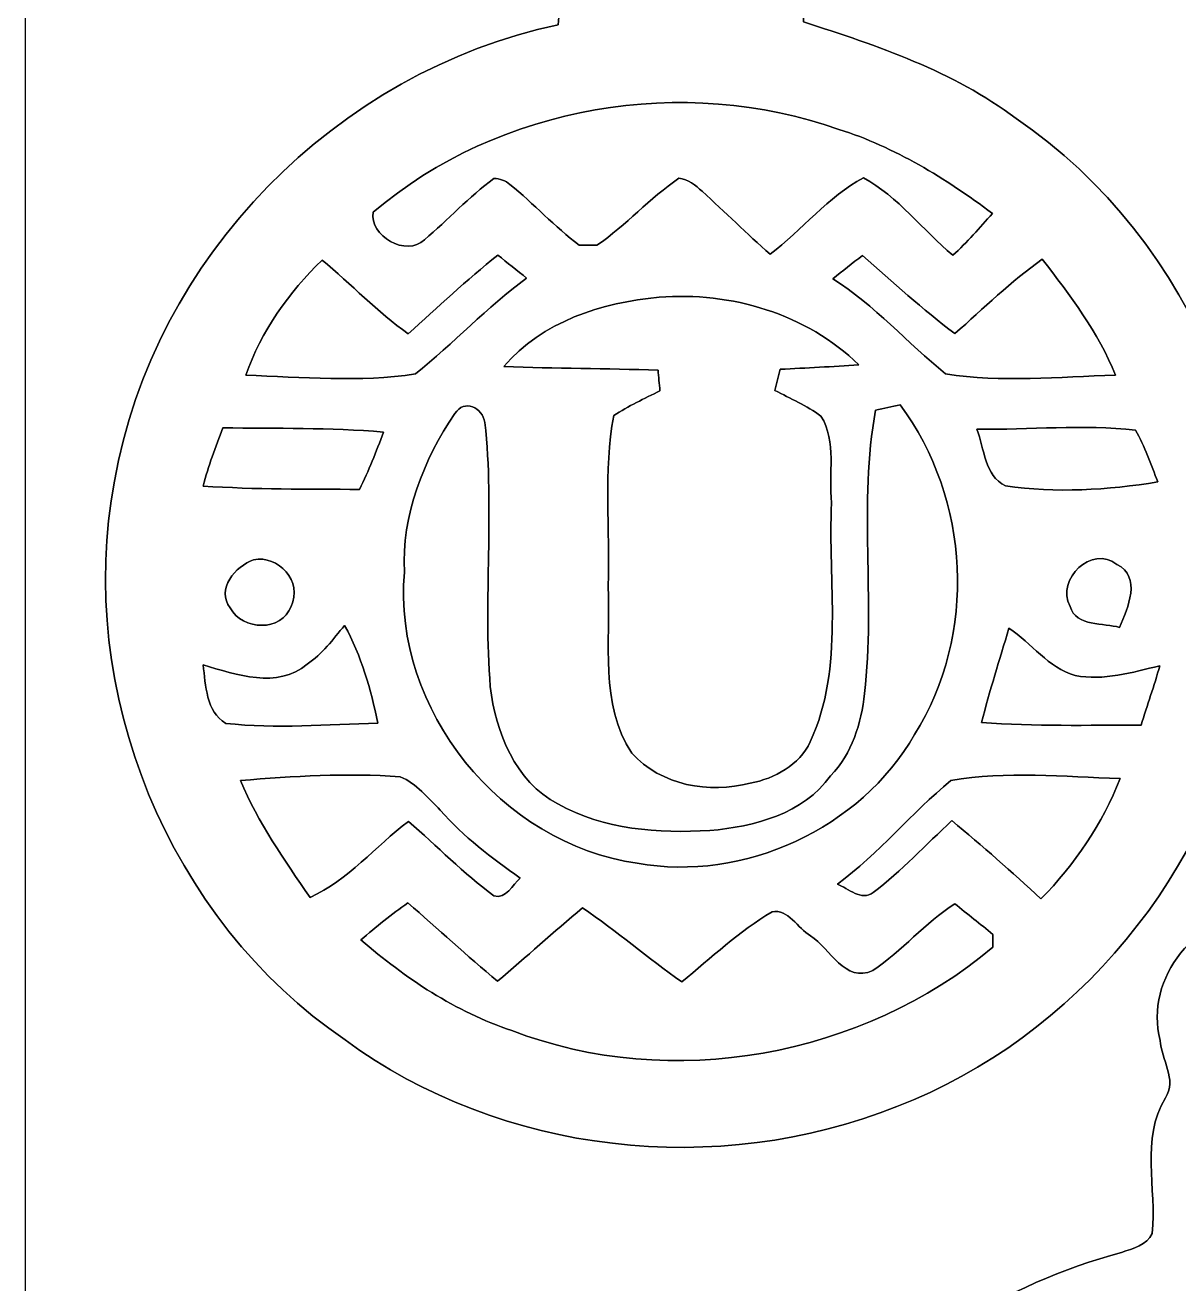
# Model space of a CAD drawing. Header units: centimetres. Extents: x -16.8 to 16.8, y -16.7 to 16.7.
# Drawn here: x -16.77 to -7.99, y -6.53 to 3.05 of the extents above; entities that cross this region are included whole.
import ezdxf

# ---------------------------------------------------------------- set-up
doc = ezdxf.new("R2010")
doc.units = ezdxf.units.CM
doc.header["$MEASUREMENT"] = 0
doc.layers.add('Layer 1', color=7, linetype='Continuous')

msp = doc.modelspace()

# ---------------------------------------------------------------- linework, layer by layer
at = {"layer": 'Layer 1', "color": 7}
for points, knots in [([(-16.77458, 16.66875), (-16.77458, 16.66875), (16.77458, 16.66875), (16.77458, 16.66875), (16.77458, 16.66875), (16.77458, 16.66875), (16.77458, -16.66875), (16.77458, -16.66875), (16.77458, -16.66875), (16.77458, -16.66875), (-16.77458, -16.66875), (-16.77458, -16.66875), (-16.77458, -16.66875), (-16.77458, -16.66875), (-16.77458, 16.66875), (-16.77458, 16.66875), (-16.77458, 16.66875), (-16.77458, 16.66875), (-16.77458, 16.66875), (-16.77458, 16.66875)], [0, 0, 0, 0, 0.1666667, 0.1666667, 0.1666667, 0.1666667, 0.3333333, 0.3333333, 0.3333333, 0.3333333, 0.5, 0.5, 0.5, 0.5, 0.6666667, 0.6666667, 0.6666667, 0.6666667, 1, 1, 1, 1]), ([(-12.57229, 5.13009), (-12.75609, 4.85175), (-12.66719, 4.49933), (-12.52326, 4.22381), (-12.52326, 4.22381), (-12.573, 4.16243), (-12.6365, 4.10669), (-12.66296, 4.02978), (-12.66296, 4.02978), (-12.6933, 3.70628), (-12.69189, 3.38067), (-12.71482, 3.05647), (-12.71482, 3.05647), (-14.39792, 2.7051), (-15.80268, 1.28164), (-16.09408, -0.41839), (-16.09408, -0.41839), (-16.3957, -2.01401), (-15.68415, -3.75708), (-14.33795, -4.67113), (-14.33795, -4.67113), (-13.14732, -5.54884), (-11.50056, -5.72629), (-10.13425, -5.17842), (-10.13425, -5.17842), (-8.77111, -4.65279), (-7.7343, -3.39055), (-7.46337, -1.95792), (-7.46337, -1.95792), (-7.14269, -0.34396), (-7.86694, 1.41852), (-9.2269, 2.34386), (-9.2269, 2.34386), (-9.70739, 2.70475), (-10.28136, 2.89772), (-10.84651, 3.07904), (-10.84651, 3.07904), (-10.84792, 3.39266), (-10.83345, 3.70769), (-10.87296, 4.0192), (-10.87296, 4.0192), (-10.91071, 4.09998), (-10.97668, 4.16243), (-11.03489, 4.22839), (-11.03489, 4.22839), (-10.76748, 4.6288), (-10.86414, 5.25321), (-11.30653, 5.48675), (-11.30653, 5.48675), (-11.72774, 5.75769), (-12.36098, 5.59611), (-12.57229, 5.13009), (-12.57229, 5.13009), (-12.57229, 5.13009), (-12.57229, 5.13009), (-12.57229, 5.13009)], [0, 0, 0, 0, 0.0666667, 0.0666667, 0.0666667, 0.0666667, 0.1333333, 0.1333333, 0.1333333, 0.1333333, 0.2, 0.2, 0.2, 0.2, 0.2666667, 0.2666667, 0.2666667, 0.2666667, 0.3333333, 0.3333333, 0.3333333, 0.3333333, 0.4, 0.4, 0.4, 0.4, 0.4666667, 0.4666667, 0.4666667, 0.4666667, 0.5333333, 0.5333333, 0.5333333, 0.5333333, 0.6, 0.6, 0.6, 0.6, 0.6666667, 0.6666667, 0.6666667, 0.6666667, 0.7333333, 0.7333333, 0.7333333, 0.7333333, 0.8, 0.8, 0.8, 0.8, 0.8666667, 0.8666667, 0.8666667, 0.8666667, 1, 1, 1, 1]), ([(-14.12346, 1.63019), (-13.16567, 2.44616), (-11.75773, 2.68076), (-10.57628, 2.2606), (-10.57628, 2.2606), (-10.14906, 2.12654), (-9.76454, 1.88701), (-9.40753, 1.62137), (-9.40753, 1.62137), (-9.50348, 1.5113), (-9.60014, 1.40053), (-9.70915, 1.30246), (-9.70915, 1.30246), (-9.9381, 1.49401), (-10.12543, 1.74801), (-10.39001, 1.89265), (-10.39001, 1.89265), (-10.65989, 1.74731), (-10.85815, 1.49578), (-11.10015, 1.31022), (-11.10015, 1.31022), (-11.27619, 1.46614), (-11.44446, 1.63089), (-11.61768, 1.78929), (-11.61768, 1.78929), (-11.66918, 1.83339), (-11.72386, 1.88419), (-11.79513, 1.88842), (-11.79513, 1.88842), (-12.01738, 1.73708), (-12.19729, 1.53141), (-12.41919, 1.37936), (-12.41919, 1.37936), (-12.41919, 1.37936), (-12.55466, 1.37971), (-12.55466, 1.37971), (-12.55466, 1.37971), (-12.74233, 1.51977), (-12.90003, 1.69474), (-13.08206, 1.84115), (-13.08206, 1.84115), (-13.11628, 1.86972), (-13.15932, 1.88842), (-13.20447, 1.8863), (-13.20447, 1.8863), (-13.39497, 1.74801), (-13.55302, 1.57092), (-13.73364, 1.42064), (-13.73364, 1.42064), (-13.87016, 1.28693), (-14.15486, 1.44956), (-14.12346, 1.63019)], [0, 0, 0, 0, 0.0714286, 0.0714286, 0.0714286, 0.0714286, 0.1428571, 0.1428571, 0.1428571, 0.1428571, 0.2142857, 0.2142857, 0.2142857, 0.2142857, 0.2857143, 0.2857143, 0.2857143, 0.2857143, 0.3571429, 0.3571429, 0.3571429, 0.3571429, 0.4285714, 0.4285714, 0.4285714, 0.4285714, 0.5, 0.5, 0.5, 0.5, 0.5714286, 0.5714286, 0.5714286, 0.5714286, 0.6428571, 0.6428571, 0.6428571, 0.6428571, 0.7142857, 0.7142857, 0.7142857, 0.7142857, 0.7857143, 0.7857143, 0.7857143, 0.7857143, 0.8571429, 0.8571429, 0.8571429, 0.8571429, 1, 1, 1, 1]), ([(-13.85711, 0.7045), (-13.6338, 0.9084), (-13.4112, 1.11337), (-13.17554, 1.30316), (-13.17554, 1.30316), (-13.10111, 1.24601), (-13.02773, 1.18745), (-12.95541, 1.12748), (-12.95541, 1.12748), (-13.25774, 0.90876), (-13.51209, 0.63006), (-13.80137, 0.39864), (-13.80137, 0.39864), (-14.22682, 0.33373), (-14.66497, 0.375), (-15.09466, 0.38876), (-15.09466, 0.38876), (-14.97894, 0.72249), (-14.76587, 1.02094), (-14.51257, 1.26541), (-14.51257, 1.26541), (-14.29068, 1.08303), (-14.09312, 0.8703), (-13.85711, 0.7045)], [0, 0, 0, 0, 0.1428571, 0.1428571, 0.1428571, 0.1428571, 0.2857143, 0.2857143, 0.2857143, 0.2857143, 0.4285714, 0.4285714, 0.4285714, 0.4285714, 0.5714286, 0.5714286, 0.5714286, 0.5714286, 0.7142857, 0.7142857, 0.7142857, 0.7142857, 1, 1, 1, 1]), ([(-10.6232, 1.12395), (-10.54806, 1.18286), (-10.47291, 1.24178), (-10.39777, 1.30034), (-10.39777, 1.30034), (-10.16811, 1.09573), (-9.93775, 0.89147), (-9.69257, 0.70556), (-9.69257, 0.70556), (-9.4742, 0.89853), (-9.26536, 1.10314), (-9.02758, 1.27247), (-9.02758, 1.27247), (-8.81521, 0.99695), (-8.60143, 0.71473), (-8.46984, 0.39017), (-8.46984, 0.39017), (-8.89953, 0.37606), (-9.33979, 0.33126), (-9.76383, 0.3997), (-9.76383, 0.3997), (-10.05558, 0.63465), (-10.30358, 0.92146), (-10.6232, 1.12395)], [0, 0, 0, 0, 0.1428571, 0.1428571, 0.1428571, 0.1428571, 0.2857143, 0.2857143, 0.2857143, 0.2857143, 0.4285714, 0.4285714, 0.4285714, 0.4285714, 0.5714286, 0.5714286, 0.5714286, 0.5714286, 0.7142857, 0.7142857, 0.7142857, 0.7142857, 1, 1, 1, 1]), ([(-11.94647, 0.98284), (-11.40107, 1.02658), (-10.8204, 0.85725), (-10.42564, 0.46743), (-10.42564, 0.46743), (-10.62496, 0.45508), (-10.82428, 0.44415), (-11.0236, 0.43427), (-11.0236, 0.43427), (-11.03701, 0.381), (-11.05041, 0.32703), (-11.06382, 0.27305), (-11.06382, 0.27305), (-10.94564, 0.21096), (-10.82287, 0.15663), (-10.71351, 0.07832), (-10.71351, 0.07832), (-10.59004, -0.11606), (-10.65883, -0.36513), (-10.63202, -0.58173), (-10.63202, -0.58173), (-10.66483, -1.18604), (-10.53077, -1.83233), (-10.795, -2.40206), (-10.795, -2.40206), (-10.87826, -2.57845), (-11.06593, -2.68252), (-11.25149, -2.71674), (-11.25149, -2.71674), (-11.56441, -2.8007), (-11.93024, -2.73438), (-12.15461, -2.48849), (-12.15461, -2.48849), (-12.40049, -2.11279), (-12.31512, -1.64077), (-12.33417, -1.21708), (-12.33417, -1.21708), (-12.319, -0.78493), (-12.3698, -0.34431), (-12.29184, 0.08184), (-12.29184, 0.08184), (-12.18036, 0.15558), (-12.05865, 0.21026), (-11.93976, 0.27058), (-11.93976, 0.27058), (-11.9447, 0.3235), (-11.94964, 0.37606), (-11.95423, 0.42827), (-11.95423, 0.42827), (-12.34616, 0.43956), (-12.73775, 0.44062), (-13.12933, 0.45473), (-13.12933, 0.45473), (-12.83829, 0.79869), (-12.38144, 0.94227), (-11.94647, 0.98284)], [0, 0, 0, 0, 0.0666667, 0.0666667, 0.0666667, 0.0666667, 0.1333333, 0.1333333, 0.1333333, 0.1333333, 0.2, 0.2, 0.2, 0.2, 0.2666667, 0.2666667, 0.2666667, 0.2666667, 0.3333333, 0.3333333, 0.3333333, 0.3333333, 0.4, 0.4, 0.4, 0.4, 0.4666667, 0.4666667, 0.4666667, 0.4666667, 0.5333333, 0.5333333, 0.5333333, 0.5333333, 0.6, 0.6, 0.6, 0.6, 0.6666667, 0.6666667, 0.6666667, 0.6666667, 0.7333333, 0.7333333, 0.7333333, 0.7333333, 0.8, 0.8, 0.8, 0.8, 0.8666667, 0.8666667, 0.8666667, 0.8666667, 1, 1, 1, 1]), ([(-13.50151, 0.09737), (-13.42954, 0.20955), (-13.29267, 0.14288), (-13.27221, 0.02963), (-13.27221, 0.02963), (-13.20024, -0.63747), (-13.28561, -1.31269), (-13.23199, -1.98226), (-13.23199, -1.98226), (-13.19001, -2.32869), (-13.04466, -2.7051), (-12.71729, -2.87479), (-12.71729, -2.87479), (-12.36839, -3.07305), (-11.9507, -3.09951), (-11.55912, -3.07763), (-11.55912, -3.07763), (-11.22116, -3.04765), (-10.84792, -2.95275), (-10.63943, -2.66065), (-10.63943, -2.66065), (-10.47538, -2.49379), (-10.4073, -2.2606), (-10.38119, -2.03412), (-10.38119, -2.03412), (-10.29864, -1.31763), (-10.42705, -0.58879), (-10.29723, 0.12312), (-10.29723, 0.12312), (-10.23479, 0.13653), (-10.1727, 0.15028), (-10.11026, 0.16298), (-10.11026, 0.16298), (-9.57651, -0.55033), (-9.52288, -1.59103), (-9.99984, -2.34597), (-9.99984, -2.34597), (-10.41329, -3.06493), (-11.29912, -3.47204), (-12.11368, -3.32669), (-12.11368, -3.32669), (-13.14909, -3.17923), (-13.9767, -2.15794), (-13.88604, -1.1109), (-13.88604, -1.1109), (-13.90791, -0.67874), (-13.74105, -0.254), (-13.50151, 0.09737)], [0, 0, 0, 0, 0.0769231, 0.0769231, 0.0769231, 0.0769231, 0.1538462, 0.1538462, 0.1538462, 0.1538462, 0.2307692, 0.2307692, 0.2307692, 0.2307692, 0.3076923, 0.3076923, 0.3076923, 0.3076923, 0.3846154, 0.3846154, 0.3846154, 0.3846154, 0.4615385, 0.4615385, 0.4615385, 0.4615385, 0.5384615, 0.5384615, 0.5384615, 0.5384615, 0.6153846, 0.6153846, 0.6153846, 0.6153846, 0.6923077, 0.6923077, 0.6923077, 0.6923077, 0.7692308, 0.7692308, 0.7692308, 0.7692308, 0.8461538, 0.8461538, 0.8461538, 0.8461538, 1, 1, 1, 1]), ([(-9.525, -0.02223), (-9.12319, -0.02681), (-8.71749, 0.01482), (-8.31709, -0.02822), (-8.31709, -0.02822), (-8.24724, -0.15311), (-8.20067, -0.29069), (-8.1467, -0.42333), (-8.1467, -0.42333), (-8.52946, -0.48542), (-8.92422, -0.51047), (-9.30875, -0.45261), (-9.30875, -0.45261), (-9.4675, -0.37888), (-9.46891, -0.16722), (-9.525, -0.02223)], [0, 0, 0, 0, 0.2, 0.2, 0.2, 0.2, 0.4, 0.4, 0.4, 0.4, 0.6, 0.6, 0.6, 0.6, 1, 1, 1, 1]), ([(-15.26822, -0.01164), (-14.86112, -0.01764), (-14.45225, -0.00811), (-14.0462, -0.04445), (-14.0462, -0.04445), (-14.09912, -0.19262), (-14.15909, -0.33831), (-14.22718, -0.48048), (-14.22718, -0.48048), (-14.62476, -0.47766), (-15.02304, -0.48225), (-15.41956, -0.45473), (-15.41956, -0.45473), (-15.3797, -0.30374), (-15.32396, -0.15734), (-15.26822, -0.01164)], [0, 0, 0, 0, 0.2, 0.2, 0.2, 0.2, 0.4, 0.4, 0.4, 0.4, 0.6, 0.6, 0.6, 0.6, 1, 1, 1, 1]), ([(-8.81627, -1.37089), (-8.92457, -1.15958), (-8.64941, -0.90205), (-8.46032, -1.05128), (-8.46032, -1.05128), (-8.26946, -1.14618), (-8.37494, -1.38254), (-8.43915, -1.53141), (-8.43915, -1.53141), (-8.55486, -1.49507), (-8.77111, -1.53), (-8.81627, -1.37089)], [0, 0, 0, 0, 0.25, 0.25, 0.25, 0.25, 0.5, 0.5, 0.5, 0.5, 1, 1, 1, 1]), ([(-15.03433, -1.01741), (-14.84701, -0.97508), (-14.65721, -1.18322), (-14.74929, -1.37089), (-14.74929, -1.37089), (-14.81984, -1.56598), (-15.12041, -1.55646), (-15.21213, -1.38254), (-15.21213, -1.38254), (-15.32255, -1.24143), (-15.17333, -1.06327), (-15.03433, -1.01741)], [0, 0, 0, 0, 0.25, 0.25, 0.25, 0.25, 0.5, 0.5, 0.5, 0.5, 1, 1, 1, 1]), ([(-14.62723, -1.81116), (-14.50975, -1.73637), (-14.43073, -1.6196), (-14.34112, -1.51624), (-14.34112, -1.51624), (-14.21448, -1.74696), (-14.14074, -2.00378), (-14.08853, -2.2606), (-14.08853, -2.2606), (-14.47341, -2.26977), (-14.86323, -2.30505), (-15.24635, -2.26166), (-15.24635, -2.26166), (-15.39769, -2.17099), (-15.39946, -1.97238), (-15.41851, -1.81645), (-15.41851, -1.81645), (-15.16521, -1.89124), (-14.85441, -2.00237), (-14.62723, -1.81116)], [0, 0, 0, 0, 0.1666667, 0.1666667, 0.1666667, 0.1666667, 0.3333333, 0.3333333, 0.3333333, 0.3333333, 0.5, 0.5, 0.5, 0.5, 0.6666667, 0.6666667, 0.6666667, 0.6666667, 1, 1, 1, 1]), ([(-9.28194, -1.53811), (-9.10908, -1.65135), (-8.98243, -1.83833), (-8.77711, -1.89724), (-8.77711, -1.89724), (-8.55839, -1.93993), (-8.34319, -1.87184), (-8.13188, -1.82386), (-8.13188, -1.82386), (-8.17598, -1.97556), (-8.22748, -2.12478), (-8.27546, -2.27506), (-8.27546, -2.27506), (-8.6801, -2.27471), (-9.08579, -2.28635), (-9.48972, -2.25531), (-9.48972, -2.25531), (-9.42869, -2.01401), (-9.3532, -1.77624), (-9.28194, -1.53811)], [0, 0, 0, 0, 0.1666667, 0.1666667, 0.1666667, 0.1666667, 0.3333333, 0.3333333, 0.3333333, 0.3333333, 0.5, 0.5, 0.5, 0.5, 0.6666667, 0.6666667, 0.6666667, 0.6666667, 1, 1, 1, 1]), ([(-15.13523, -2.69663), (-14.73094, -2.66418), (-14.32313, -2.63807), (-13.91814, -2.66876), (-13.91814, -2.66876), (-13.79432, -2.71815), (-13.70542, -2.82998), (-13.61264, -2.92382), (-13.61264, -2.92382), (-13.4366, -3.12491), (-13.2207, -3.28613), (-13.00339, -3.43994), (-13.00339, -3.43994), (-13.06371, -3.49038), (-13.11063, -3.60221), (-13.20377, -3.57505), (-13.20377, -3.57505), (-13.43766, -3.40642), (-13.63557, -3.1944), (-13.85605, -3.00919), (-13.85605, -3.00919), (-14.10723, -3.19934), (-14.31255, -3.45475), (-14.60429, -3.58704), (-14.60429, -3.58704), (-14.80044, -3.30235), (-15.00046, -3.01696), (-15.13523, -2.69663)], [0, 0, 0, 0, 0.125, 0.125, 0.125, 0.125, 0.25, 0.25, 0.25, 0.25, 0.375, 0.375, 0.375, 0.375, 0.5, 0.5, 0.5, 0.5, 0.625, 0.625, 0.625, 0.625, 0.75, 0.75, 0.75, 0.75, 1, 1, 1, 1]), ([(-9.72432, -2.69663), (-9.30204, -2.6229), (-8.86354, -2.66912), (-8.43527, -2.68252), (-8.43527, -2.68252), (-8.56862, -3.02472), (-8.77958, -3.33728), (-9.03781, -3.59833), (-9.03781, -3.59833), (-9.25901, -3.39443), (-9.48408, -3.1944), (-9.71585, -3.00214), (-9.71585, -3.00214), (-9.91376, -3.18629), (-10.10003, -3.3842), (-10.31487, -3.5493), (-10.31487, -3.5493), (-10.40553, -3.61774), (-10.50431, -3.52037), (-10.58757, -3.48544), (-10.58757, -3.48544), (-10.27183, -3.25367), (-10.02383, -2.94428), (-9.72432, -2.69663)], [0, 0, 0, 0, 0.1428571, 0.1428571, 0.1428571, 0.1428571, 0.2857143, 0.2857143, 0.2857143, 0.2857143, 0.4285714, 0.4285714, 0.4285714, 0.4285714, 0.5714286, 0.5714286, 0.5714286, 0.5714286, 0.7142857, 0.7142857, 0.7142857, 0.7142857, 1, 1, 1, 1]), ([(-14.2173, -3.91019), (-14.10123, -3.81247), (-13.98588, -3.71369), (-13.85993, -3.62867), (-13.85993, -3.62867), (-13.63098, -3.82623), (-13.40838, -4.03154), (-13.17625, -4.22522), (-13.17625, -4.22522), (-12.95964, -4.04036), (-12.74904, -3.84916), (-12.53031, -3.66713), (-12.53031, -3.66713), (-12.26961, -3.84316), (-12.03043, -4.04883), (-11.77361, -4.23086), (-11.77361, -4.23086), (-11.54924, -4.04671), (-11.33651, -3.84493), (-11.08569, -3.69605), (-11.08569, -3.69605), (-10.96469, -3.66959), (-10.88813, -3.82552), (-10.79324, -3.87914), (-10.79324, -3.87914), (-10.64084, -3.97404), (-10.53289, -4.24462), (-10.31769, -4.14338), (-10.31769, -4.14338), (-10.09579, -3.99203), (-9.91976, -3.78319), (-9.69469, -3.63502), (-9.69469, -3.63502), (-9.59767, -3.71299), (-9.50101, -3.78989), (-9.40329, -3.86821), (-9.40329, -3.86821), (-9.40329, -3.89255), (-9.40294, -3.94159), (-9.40294, -3.96593), (-9.40294, -3.96593), (-10.39954, -4.8006), (-11.85051, -5.06942), (-13.06865, -4.60057), (-13.06865, -4.60057), (-13.49693, -4.45911), (-13.87793, -4.20229), (-14.2173, -3.91019)], [0, 0, 0, 0, 0.0769231, 0.0769231, 0.0769231, 0.0769231, 0.1538462, 0.1538462, 0.1538462, 0.1538462, 0.2307692, 0.2307692, 0.2307692, 0.2307692, 0.3076923, 0.3076923, 0.3076923, 0.3076923, 0.3846154, 0.3846154, 0.3846154, 0.3846154, 0.4615385, 0.4615385, 0.4615385, 0.4615385, 0.5384615, 0.5384615, 0.5384615, 0.5384615, 0.6153846, 0.6153846, 0.6153846, 0.6153846, 0.6923077, 0.6923077, 0.6923077, 0.6923077, 0.7692308, 0.7692308, 0.7692308, 0.7692308, 0.8461538, 0.8461538, 0.8461538, 0.8461538, 1, 1, 1, 1]), ([(-7.36882, -3.67277), (-7.83978, -3.71193), (-8.25712, -4.19982), (-8.12871, -4.67607), (-8.12871, -4.67607), (-8.12377, -4.81824), (-7.99818, -4.97522), (-8.0899, -5.11422), (-8.0899, -5.11422), (-8.28111, -5.42607), (-8.15481, -5.80355), (-8.18974, -6.14539), (-8.18974, -6.14539), (-8.23066, -6.2357), (-8.33896, -6.25828), (-8.42292, -6.29038), (-8.42292, -6.29038), (-9.31545, -6.52674), (-10.13707, -7.04921), (-10.70575, -7.77981), (-10.70575, -7.77981), (-11.38132, -8.62189), (-11.73727, -9.73314), (-11.61909, -10.81158), (-11.61909, -10.81158), (-11.56758, -11.7281), (-11.16401, -12.59699), (-10.57275, -13.28914), (-10.57275, -13.28914), (-10.11767, -13.79643), (-9.54476, -14.19013), (-8.91963, -14.45789), (-8.91963, -14.45789), (-7.5819, -15.00117), (-5.9757, -14.83325), (-4.78331, -14.01833), (-4.78331, -14.01833), (-3.57434, -13.20165), (-2.80282, -11.75138), (-2.88502, -10.28453), (-2.88502, -10.28453), (-2.9277, -8.85225), (-3.75073, -7.47254), (-4.99392, -6.75852), (-4.99392, -6.75852), (-5.40138, -6.4897), (-5.88045, -6.37293), (-6.32954, -6.19725), (-6.32954, -6.19725), (-6.37117, -5.82295), (-6.21806, -5.36081), (-6.5024, -5.05495), (-6.5024, -5.05495), (-6.42479, -4.84787), (-6.32707, -4.63268), (-6.38175, -4.40584), (-6.38175, -4.40584), (-6.43255, -3.95005), (-6.92079, -3.6008), (-7.36882, -3.67277), (-7.36882, -3.67277), (-7.36882, -3.67277), (-7.36882, -3.67277), (-7.36882, -3.67277)], [0, 0, 0, 0, 0.0588235, 0.0588235, 0.0588235, 0.0588235, 0.1176471, 0.1176471, 0.1176471, 0.1176471, 0.1764706, 0.1764706, 0.1764706, 0.1764706, 0.2352941, 0.2352941, 0.2352941, 0.2352941, 0.2941176, 0.2941176, 0.2941176, 0.2941176, 0.3529412, 0.3529412, 0.3529412, 0.3529412, 0.4117647, 0.4117647, 0.4117647, 0.4117647, 0.4705882, 0.4705882, 0.4705882, 0.4705882, 0.5294118, 0.5294118, 0.5294118, 0.5294118, 0.5882353, 0.5882353, 0.5882353, 0.5882353, 0.6470588, 0.6470588, 0.6470588, 0.6470588, 0.7058824, 0.7058824, 0.7058824, 0.7058824, 0.7647059, 0.7647059, 0.7647059, 0.7647059, 0.8235294, 0.8235294, 0.8235294, 0.8235294, 0.8823529, 0.8823529, 0.8823529, 0.8823529, 1, 1, 1, 1])]:
    msp.add_open_spline(points, degree=3, knots=knots, dxfattribs=at)
at = {"layer": 'Layer 1', "color": 250}
for points, knots in [([(-12.57229, 5.13009), (-12.36098, 5.59611), (-11.72774, 5.75769), (-11.30653, 5.48675), (-11.30653, 5.48675), (-10.86414, 5.25321), (-10.76748, 4.6288), (-11.03489, 4.22839), (-11.03489, 4.22839), (-10.97668, 4.16243), (-10.91071, 4.09998), (-10.87296, 4.0192), (-10.87296, 4.0192), (-10.83345, 3.70769), (-10.84792, 3.39266), (-10.84651, 3.07904), (-10.84651, 3.07904), (-10.28136, 2.89772), (-9.70739, 2.70475), (-9.2269, 2.34386), (-9.2269, 2.34386), (-7.86694, 1.41852), (-7.14269, -0.34396), (-7.46337, -1.95792), (-7.46337, -1.95792), (-7.7343, -3.39055), (-8.77111, -4.65279), (-10.13425, -5.17842), (-10.13425, -5.17842), (-11.50056, -5.72629), (-13.14732, -5.54884), (-14.33795, -4.67113), (-14.33795, -4.67113), (-15.68415, -3.75708), (-16.3957, -2.01401), (-16.09408, -0.41839), (-16.09408, -0.41839), (-15.80268, 1.28164), (-14.39792, 2.7051), (-12.71482, 3.05647), (-12.71482, 3.05647), (-12.69189, 3.38067), (-12.6933, 3.70628), (-12.66296, 4.02978), (-12.66296, 4.02978), (-12.6365, 4.10669), (-12.573, 4.16243), (-12.52326, 4.22381), (-12.52326, 4.22381), (-12.66719, 4.49933), (-12.75609, 4.85175), (-12.57229, 5.13009), (-12.57229, 5.13009), (-12.57229, 5.13009), (-12.57229, 5.13009), (-12.57229, 5.13009)], [0, 0, 0, 0, 0.0666667, 0.0666667, 0.0666667, 0.0666667, 0.1333333, 0.1333333, 0.1333333, 0.1333333, 0.2, 0.2, 0.2, 0.2, 0.2666667, 0.2666667, 0.2666667, 0.2666667, 0.3333333, 0.3333333, 0.3333333, 0.3333333, 0.4, 0.4, 0.4, 0.4, 0.4666667, 0.4666667, 0.4666667, 0.4666667, 0.5333333, 0.5333333, 0.5333333, 0.5333333, 0.6, 0.6, 0.6, 0.6, 0.6666667, 0.6666667, 0.6666667, 0.6666667, 0.7333333, 0.7333333, 0.7333333, 0.7333333, 0.8, 0.8, 0.8, 0.8, 0.8666667, 0.8666667, 0.8666667, 0.8666667, 1, 1, 1, 1]), ([(-14.12346, 1.63019), (-14.15486, 1.44956), (-13.87016, 1.28693), (-13.73364, 1.42064), (-13.73364, 1.42064), (-13.55302, 1.57092), (-13.39497, 1.74801), (-13.20447, 1.8863), (-13.20447, 1.8863), (-13.15932, 1.88842), (-13.11628, 1.86972), (-13.08206, 1.84115), (-13.08206, 1.84115), (-12.90003, 1.69474), (-12.74233, 1.51977), (-12.55466, 1.37971), (-12.55466, 1.37971), (-12.55466, 1.37971), (-12.41919, 1.37936), (-12.41919, 1.37936), (-12.41919, 1.37936), (-12.19729, 1.53141), (-12.01738, 1.73708), (-11.79513, 1.88842), (-11.79513, 1.88842), (-11.72386, 1.88419), (-11.66918, 1.83339), (-11.61768, 1.78929), (-11.61768, 1.78929), (-11.44446, 1.63089), (-11.27619, 1.46614), (-11.10015, 1.31022), (-11.10015, 1.31022), (-10.85815, 1.49578), (-10.65989, 1.74731), (-10.39001, 1.89265), (-10.39001, 1.89265), (-10.12543, 1.74801), (-9.9381, 1.49401), (-9.70915, 1.30246), (-9.70915, 1.30246), (-9.60014, 1.40053), (-9.50348, 1.5113), (-9.40753, 1.62137), (-9.40753, 1.62137), (-9.76454, 1.88701), (-10.14906, 2.12654), (-10.57628, 2.2606), (-10.57628, 2.2606), (-11.75773, 2.68076), (-13.16567, 2.44616), (-14.12346, 1.63019), (-14.12346, 1.63019), (-14.12346, 1.63019), (-14.12346, 1.63019), (-14.12346, 1.63019)], [0, 0, 0, 0, 0.0666667, 0.0666667, 0.0666667, 0.0666667, 0.1333333, 0.1333333, 0.1333333, 0.1333333, 0.2, 0.2, 0.2, 0.2, 0.2666667, 0.2666667, 0.2666667, 0.2666667, 0.3333333, 0.3333333, 0.3333333, 0.3333333, 0.4, 0.4, 0.4, 0.4, 0.4666667, 0.4666667, 0.4666667, 0.4666667, 0.5333333, 0.5333333, 0.5333333, 0.5333333, 0.6, 0.6, 0.6, 0.6, 0.6666667, 0.6666667, 0.6666667, 0.6666667, 0.7333333, 0.7333333, 0.7333333, 0.7333333, 0.8, 0.8, 0.8, 0.8, 0.8666667, 0.8666667, 0.8666667, 0.8666667, 1, 1, 1, 1]), ([(-13.85711, 0.7045), (-14.09312, 0.8703), (-14.29068, 1.08303), (-14.51257, 1.26541), (-14.51257, 1.26541), (-14.76587, 1.02094), (-14.97894, 0.72249), (-15.09466, 0.38876), (-15.09466, 0.38876), (-14.66497, 0.375), (-14.22682, 0.33373), (-13.80137, 0.39864), (-13.80137, 0.39864), (-13.51209, 0.63006), (-13.25774, 0.90876), (-12.95541, 1.12748), (-12.95541, 1.12748), (-13.02773, 1.18745), (-13.10111, 1.24601), (-13.17554, 1.30316), (-13.17554, 1.30316), (-13.4112, 1.11337), (-13.6338, 0.9084), (-13.85711, 0.7045), (-13.85711, 0.7045), (-13.85711, 0.7045), (-13.85711, 0.7045), (-13.85711, 0.7045)], [0, 0, 0, 0, 0.125, 0.125, 0.125, 0.125, 0.25, 0.25, 0.25, 0.25, 0.375, 0.375, 0.375, 0.375, 0.5, 0.5, 0.5, 0.5, 0.625, 0.625, 0.625, 0.625, 0.75, 0.75, 0.75, 0.75, 1, 1, 1, 1]), ([(-10.6232, 1.12395), (-10.30358, 0.92146), (-10.05558, 0.63465), (-9.76383, 0.3997), (-9.76383, 0.3997), (-9.33979, 0.33126), (-8.89953, 0.37606), (-8.46984, 0.39017), (-8.46984, 0.39017), (-8.60143, 0.71473), (-8.81521, 0.99695), (-9.02758, 1.27247), (-9.02758, 1.27247), (-9.26536, 1.10314), (-9.4742, 0.89853), (-9.69257, 0.70556), (-9.69257, 0.70556), (-9.93775, 0.89147), (-10.16811, 1.09573), (-10.39777, 1.30034), (-10.39777, 1.30034), (-10.47291, 1.24178), (-10.54806, 1.18286), (-10.6232, 1.12395), (-10.6232, 1.12395), (-10.6232, 1.12395), (-10.6232, 1.12395), (-10.6232, 1.12395)], [0, 0, 0, 0, 0.125, 0.125, 0.125, 0.125, 0.25, 0.25, 0.25, 0.25, 0.375, 0.375, 0.375, 0.375, 0.5, 0.5, 0.5, 0.5, 0.625, 0.625, 0.625, 0.625, 0.75, 0.75, 0.75, 0.75, 1, 1, 1, 1]), ([(-11.94647, 0.98284), (-12.38144, 0.94227), (-12.83829, 0.79869), (-13.12933, 0.45473), (-13.12933, 0.45473), (-12.73775, 0.44062), (-12.34616, 0.43956), (-11.95423, 0.42827), (-11.95423, 0.42827), (-11.94964, 0.37606), (-11.9447, 0.3235), (-11.93976, 0.27058), (-11.93976, 0.27058), (-12.05865, 0.21026), (-12.18036, 0.15558), (-12.29184, 0.08184), (-12.29184, 0.08184), (-12.3698, -0.34431), (-12.319, -0.78493), (-12.33417, -1.21708), (-12.33417, -1.21708), (-12.31512, -1.64077), (-12.40049, -2.11279), (-12.15461, -2.48849), (-12.15461, -2.48849), (-11.93024, -2.73438), (-11.56441, -2.8007), (-11.25149, -2.71674), (-11.25149, -2.71674), (-11.06593, -2.68252), (-10.87826, -2.57845), (-10.795, -2.40206), (-10.795, -2.40206), (-10.53077, -1.83233), (-10.66483, -1.18604), (-10.63202, -0.58173), (-10.63202, -0.58173), (-10.65883, -0.36513), (-10.59004, -0.11606), (-10.71351, 0.07832), (-10.71351, 0.07832), (-10.82287, 0.15663), (-10.94564, 0.21096), (-11.06382, 0.27305), (-11.06382, 0.27305), (-11.05041, 0.32703), (-11.03701, 0.381), (-11.0236, 0.43427), (-11.0236, 0.43427), (-10.82428, 0.44415), (-10.62496, 0.45508), (-10.42564, 0.46743), (-10.42564, 0.46743), (-10.8204, 0.85725), (-11.40107, 1.02658), (-11.94647, 0.98284), (-11.94647, 0.98284), (-11.94647, 0.98284), (-11.94647, 0.98284), (-11.94647, 0.98284)], [0, 0, 0, 0, 0.0625, 0.0625, 0.0625, 0.0625, 0.125, 0.125, 0.125, 0.125, 0.1875, 0.1875, 0.1875, 0.1875, 0.25, 0.25, 0.25, 0.25, 0.3125, 0.3125, 0.3125, 0.3125, 0.375, 0.375, 0.375, 0.375, 0.4375, 0.4375, 0.4375, 0.4375, 0.5, 0.5, 0.5, 0.5, 0.5625, 0.5625, 0.5625, 0.5625, 0.625, 0.625, 0.625, 0.625, 0.6875, 0.6875, 0.6875, 0.6875, 0.75, 0.75, 0.75, 0.75, 0.8125, 0.8125, 0.8125, 0.8125, 0.875, 0.875, 0.875, 0.875, 1, 1, 1, 1]), ([(-13.50151, 0.09737), (-13.74105, -0.254), (-13.90791, -0.67874), (-13.88604, -1.1109), (-13.88604, -1.1109), (-13.9767, -2.15794), (-13.14909, -3.17923), (-12.11368, -3.32669), (-12.11368, -3.32669), (-11.29912, -3.47204), (-10.41329, -3.06493), (-9.99984, -2.34597), (-9.99984, -2.34597), (-9.52288, -1.59103), (-9.57651, -0.55033), (-10.11026, 0.16298), (-10.11026, 0.16298), (-10.1727, 0.15028), (-10.23479, 0.13653), (-10.29723, 0.12312), (-10.29723, 0.12312), (-10.42705, -0.58879), (-10.29864, -1.31763), (-10.38119, -2.03412), (-10.38119, -2.03412), (-10.4073, -2.2606), (-10.47538, -2.49379), (-10.63943, -2.66065), (-10.63943, -2.66065), (-10.84792, -2.95275), (-11.22116, -3.04765), (-11.55912, -3.07763), (-11.55912, -3.07763), (-11.9507, -3.09951), (-12.36839, -3.07305), (-12.71729, -2.87479), (-12.71729, -2.87479), (-13.04466, -2.7051), (-13.19001, -2.32869), (-13.23199, -1.98226), (-13.23199, -1.98226), (-13.28561, -1.31269), (-13.20024, -0.63747), (-13.27221, 0.02963), (-13.27221, 0.02963), (-13.29267, 0.14288), (-13.42954, 0.20955), (-13.50151, 0.09737), (-13.50151, 0.09737), (-13.50151, 0.09737), (-13.50151, 0.09737), (-13.50151, 0.09737)], [0, 0, 0, 0, 0.0714286, 0.0714286, 0.0714286, 0.0714286, 0.1428571, 0.1428571, 0.1428571, 0.1428571, 0.2142857, 0.2142857, 0.2142857, 0.2142857, 0.2857143, 0.2857143, 0.2857143, 0.2857143, 0.3571429, 0.3571429, 0.3571429, 0.3571429, 0.4285714, 0.4285714, 0.4285714, 0.4285714, 0.5, 0.5, 0.5, 0.5, 0.5714286, 0.5714286, 0.5714286, 0.5714286, 0.6428571, 0.6428571, 0.6428571, 0.6428571, 0.7142857, 0.7142857, 0.7142857, 0.7142857, 0.7857143, 0.7857143, 0.7857143, 0.7857143, 0.8571429, 0.8571429, 0.8571429, 0.8571429, 1, 1, 1, 1]), ([(-9.525, -0.02223), (-9.46891, -0.16722), (-9.4675, -0.37888), (-9.30875, -0.45261), (-9.30875, -0.45261), (-8.92422, -0.51047), (-8.52946, -0.48542), (-8.1467, -0.42333), (-8.1467, -0.42333), (-8.20067, -0.29069), (-8.24724, -0.15311), (-8.31709, -0.02822), (-8.31709, -0.02822), (-8.71749, 0.01482), (-9.12319, -0.02681), (-9.525, -0.02223), (-9.525, -0.02223), (-9.525, -0.02223), (-9.525, -0.02223), (-9.525, -0.02223)], [0, 0, 0, 0, 0.1666667, 0.1666667, 0.1666667, 0.1666667, 0.3333333, 0.3333333, 0.3333333, 0.3333333, 0.5, 0.5, 0.5, 0.5, 0.6666667, 0.6666667, 0.6666667, 0.6666667, 1, 1, 1, 1]), ([(-15.26822, -0.01164), (-15.32396, -0.15734), (-15.3797, -0.30374), (-15.41956, -0.45473), (-15.41956, -0.45473), (-15.02304, -0.48225), (-14.62476, -0.47766), (-14.22718, -0.48048), (-14.22718, -0.48048), (-14.15909, -0.33831), (-14.09912, -0.19262), (-14.0462, -0.04445), (-14.0462, -0.04445), (-14.45225, -0.00811), (-14.86112, -0.01764), (-15.26822, -0.01164), (-15.26822, -0.01164), (-15.26822, -0.01164), (-15.26822, -0.01164), (-15.26822, -0.01164)], [0, 0, 0, 0, 0.1666667, 0.1666667, 0.1666667, 0.1666667, 0.3333333, 0.3333333, 0.3333333, 0.3333333, 0.5, 0.5, 0.5, 0.5, 0.6666667, 0.6666667, 0.6666667, 0.6666667, 1, 1, 1, 1]), ([(-8.81627, -1.37089), (-8.77111, -1.53), (-8.55486, -1.49507), (-8.43915, -1.53141), (-8.43915, -1.53141), (-8.37494, -1.38254), (-8.26946, -1.14618), (-8.46032, -1.05128), (-8.46032, -1.05128), (-8.64941, -0.90205), (-8.92457, -1.15958), (-8.81627, -1.37089), (-8.81627, -1.37089), (-8.81627, -1.37089), (-8.81627, -1.37089), (-8.81627, -1.37089)], [0, 0, 0, 0, 0.2, 0.2, 0.2, 0.2, 0.4, 0.4, 0.4, 0.4, 0.6, 0.6, 0.6, 0.6, 1, 1, 1, 1]), ([(-15.03433, -1.01741), (-15.17333, -1.06327), (-15.32255, -1.24143), (-15.21213, -1.38254), (-15.21213, -1.38254), (-15.12041, -1.55646), (-14.81984, -1.56598), (-14.74929, -1.37089), (-14.74929, -1.37089), (-14.65721, -1.18322), (-14.84701, -0.97508), (-15.03433, -1.01741), (-15.03433, -1.01741), (-15.03433, -1.01741), (-15.03433, -1.01741), (-15.03433, -1.01741)], [0, 0, 0, 0, 0.2, 0.2, 0.2, 0.2, 0.4, 0.4, 0.4, 0.4, 0.6, 0.6, 0.6, 0.6, 1, 1, 1, 1]), ([(-14.62723, -1.81116), (-14.85441, -2.00237), (-15.16521, -1.89124), (-15.41851, -1.81645), (-15.41851, -1.81645), (-15.39946, -1.97238), (-15.39769, -2.17099), (-15.24635, -2.26166), (-15.24635, -2.26166), (-14.86323, -2.30505), (-14.47341, -2.26977), (-14.08853, -2.2606), (-14.08853, -2.2606), (-14.14074, -2.00378), (-14.21448, -1.74696), (-14.34112, -1.51624), (-14.34112, -1.51624), (-14.43073, -1.6196), (-14.50975, -1.73637), (-14.62723, -1.81116), (-14.62723, -1.81116), (-14.62723, -1.81116), (-14.62723, -1.81116), (-14.62723, -1.81116)], [0, 0, 0, 0, 0.1428571, 0.1428571, 0.1428571, 0.1428571, 0.2857143, 0.2857143, 0.2857143, 0.2857143, 0.4285714, 0.4285714, 0.4285714, 0.4285714, 0.5714286, 0.5714286, 0.5714286, 0.5714286, 0.7142857, 0.7142857, 0.7142857, 0.7142857, 1, 1, 1, 1]), ([(-9.28194, -1.53811), (-9.3532, -1.77624), (-9.42869, -2.01401), (-9.48972, -2.25531), (-9.48972, -2.25531), (-9.08579, -2.28635), (-8.6801, -2.27471), (-8.27546, -2.27506), (-8.27546, -2.27506), (-8.22748, -2.12478), (-8.17598, -1.97556), (-8.13188, -1.82386), (-8.13188, -1.82386), (-8.34319, -1.87184), (-8.55839, -1.93993), (-8.77711, -1.89724), (-8.77711, -1.89724), (-8.98243, -1.83833), (-9.10908, -1.65135), (-9.28194, -1.53811), (-9.28194, -1.53811), (-9.28194, -1.53811), (-9.28194, -1.53811), (-9.28194, -1.53811)], [0, 0, 0, 0, 0.1428571, 0.1428571, 0.1428571, 0.1428571, 0.2857143, 0.2857143, 0.2857143, 0.2857143, 0.4285714, 0.4285714, 0.4285714, 0.4285714, 0.5714286, 0.5714286, 0.5714286, 0.5714286, 0.7142857, 0.7142857, 0.7142857, 0.7142857, 1, 1, 1, 1]), ([(-15.13523, -2.69663), (-15.00046, -3.01696), (-14.80044, -3.30235), (-14.60429, -3.58704), (-14.60429, -3.58704), (-14.31255, -3.45475), (-14.10723, -3.19934), (-13.85605, -3.00919), (-13.85605, -3.00919), (-13.63557, -3.1944), (-13.43766, -3.40642), (-13.20377, -3.57505), (-13.20377, -3.57505), (-13.11063, -3.60221), (-13.06371, -3.49038), (-13.00339, -3.43994), (-13.00339, -3.43994), (-13.2207, -3.28613), (-13.4366, -3.12491), (-13.61264, -2.92382), (-13.61264, -2.92382), (-13.70542, -2.82998), (-13.79432, -2.71815), (-13.91814, -2.66876), (-13.91814, -2.66876), (-14.32313, -2.63807), (-14.73094, -2.66418), (-15.13523, -2.69663), (-15.13523, -2.69663), (-15.13523, -2.69663), (-15.13523, -2.69663), (-15.13523, -2.69663)], [0, 0, 0, 0, 0.1111111, 0.1111111, 0.1111111, 0.1111111, 0.2222222, 0.2222222, 0.2222222, 0.2222222, 0.3333333, 0.3333333, 0.3333333, 0.3333333, 0.4444444, 0.4444444, 0.4444444, 0.4444444, 0.5555556, 0.5555556, 0.5555556, 0.5555556, 0.6666667, 0.6666667, 0.6666667, 0.6666667, 0.7777778, 0.7777778, 0.7777778, 0.7777778, 1, 1, 1, 1]), ([(-9.72432, -2.69663), (-10.02383, -2.94428), (-10.27183, -3.25367), (-10.58757, -3.48544), (-10.58757, -3.48544), (-10.50431, -3.52037), (-10.40553, -3.61774), (-10.31487, -3.5493), (-10.31487, -3.5493), (-10.10003, -3.3842), (-9.91376, -3.18629), (-9.71585, -3.00214), (-9.71585, -3.00214), (-9.48408, -3.1944), (-9.25901, -3.39443), (-9.03781, -3.59833), (-9.03781, -3.59833), (-8.77958, -3.33728), (-8.56862, -3.02472), (-8.43527, -2.68252), (-8.43527, -2.68252), (-8.86354, -2.66912), (-9.30204, -2.6229), (-9.72432, -2.69663), (-9.72432, -2.69663), (-9.72432, -2.69663), (-9.72432, -2.69663), (-9.72432, -2.69663)], [0, 0, 0, 0, 0.125, 0.125, 0.125, 0.125, 0.25, 0.25, 0.25, 0.25, 0.375, 0.375, 0.375, 0.375, 0.5, 0.5, 0.5, 0.5, 0.625, 0.625, 0.625, 0.625, 0.75, 0.75, 0.75, 0.75, 1, 1, 1, 1]), ([(-14.2173, -3.91019), (-13.87793, -4.20229), (-13.49693, -4.45911), (-13.06865, -4.60057), (-13.06865, -4.60057), (-11.85051, -5.06942), (-10.39954, -4.8006), (-9.40294, -3.96593), (-9.40294, -3.96593), (-9.40294, -3.94159), (-9.40329, -3.89255), (-9.40329, -3.86821), (-9.40329, -3.86821), (-9.50101, -3.78989), (-9.59767, -3.71299), (-9.69469, -3.63502), (-9.69469, -3.63502), (-9.91976, -3.78319), (-10.09579, -3.99203), (-10.31769, -4.14338), (-10.31769, -4.14338), (-10.53289, -4.24462), (-10.64084, -3.97404), (-10.79324, -3.87914), (-10.79324, -3.87914), (-10.88813, -3.82552), (-10.96469, -3.66959), (-11.08569, -3.69605), (-11.08569, -3.69605), (-11.33651, -3.84493), (-11.54924, -4.04671), (-11.77361, -4.23086), (-11.77361, -4.23086), (-12.03043, -4.04883), (-12.26961, -3.84316), (-12.53031, -3.66713), (-12.53031, -3.66713), (-12.74904, -3.84916), (-12.95964, -4.04036), (-13.17625, -4.22522), (-13.17625, -4.22522), (-13.40838, -4.03154), (-13.63098, -3.82623), (-13.85993, -3.62867), (-13.85993, -3.62867), (-13.98588, -3.71369), (-14.10123, -3.81247), (-14.2173, -3.91019)], [0, 0, 0, 0, 0.0769231, 0.0769231, 0.0769231, 0.0769231, 0.1538462, 0.1538462, 0.1538462, 0.1538462, 0.2307692, 0.2307692, 0.2307692, 0.2307692, 0.3076923, 0.3076923, 0.3076923, 0.3076923, 0.3846154, 0.3846154, 0.3846154, 0.3846154, 0.4615385, 0.4615385, 0.4615385, 0.4615385, 0.5384615, 0.5384615, 0.5384615, 0.5384615, 0.6153846, 0.6153846, 0.6153846, 0.6153846, 0.6923077, 0.6923077, 0.6923077, 0.6923077, 0.7692308, 0.7692308, 0.7692308, 0.7692308, 0.8461538, 0.8461538, 0.8461538, 0.8461538, 1, 1, 1, 1]), ([(-7.36882, -3.67277), (-6.92079, -3.6008), (-6.43255, -3.95005), (-6.38175, -4.40584), (-6.38175, -4.40584), (-6.32707, -4.63268), (-6.42479, -4.84787), (-6.5024, -5.05495), (-6.5024, -5.05495), (-6.21806, -5.36081), (-6.37117, -5.82295), (-6.32954, -6.19725), (-6.32954, -6.19725), (-5.88045, -6.37293), (-5.40138, -6.4897), (-4.99392, -6.75852), (-4.99392, -6.75852), (-3.75073, -7.47254), (-2.9277, -8.85225), (-2.88502, -10.28453), (-2.88502, -10.28453), (-2.80282, -11.75138), (-3.57434, -13.20165), (-4.78331, -14.01833), (-4.78331, -14.01833), (-5.9757, -14.83325), (-7.5819, -15.00117), (-8.91963, -14.45789), (-8.91963, -14.45789), (-9.54476, -14.19013), (-10.11767, -13.79643), (-10.57275, -13.28914), (-10.57275, -13.28914), (-11.16401, -12.59699), (-11.56758, -11.7281), (-11.61909, -10.81158), (-11.61909, -10.81158), (-11.73727, -9.73314), (-11.38132, -8.62189), (-10.70575, -7.77981), (-10.70575, -7.77981), (-10.13707, -7.04921), (-9.31545, -6.52674), (-8.42292, -6.29038), (-8.42292, -6.29038), (-8.33896, -6.25828), (-8.23066, -6.2357), (-8.18974, -6.14539), (-8.18974, -6.14539), (-8.15481, -5.80355), (-8.28111, -5.42607), (-8.0899, -5.11422), (-8.0899, -5.11422), (-7.99818, -4.97522), (-8.12377, -4.81824), (-8.12871, -4.67607), (-8.12871, -4.67607), (-8.25712, -4.19982), (-7.83978, -3.71193), (-7.36882, -3.67277), (-7.36882, -3.67277), (-7.36882, -3.67277), (-7.36882, -3.67277), (-7.36882, -3.67277)], [0, 0, 0, 0, 0.0588235, 0.0588235, 0.0588235, 0.0588235, 0.1176471, 0.1176471, 0.1176471, 0.1176471, 0.1764706, 0.1764706, 0.1764706, 0.1764706, 0.2352941, 0.2352941, 0.2352941, 0.2352941, 0.2941176, 0.2941176, 0.2941176, 0.2941176, 0.3529412, 0.3529412, 0.3529412, 0.3529412, 0.4117647, 0.4117647, 0.4117647, 0.4117647, 0.4705882, 0.4705882, 0.4705882, 0.4705882, 0.5294118, 0.5294118, 0.5294118, 0.5294118, 0.5882353, 0.5882353, 0.5882353, 0.5882353, 0.6470588, 0.6470588, 0.6470588, 0.6470588, 0.7058824, 0.7058824, 0.7058824, 0.7058824, 0.7647059, 0.7647059, 0.7647059, 0.7647059, 0.8235294, 0.8235294, 0.8235294, 0.8235294, 0.8823529, 0.8823529, 0.8823529, 0.8823529, 1, 1, 1, 1])]:
    msp.add_open_spline(points, degree=3, knots=knots, dxfattribs=at)

doc.saveas('drawing.dxf')
